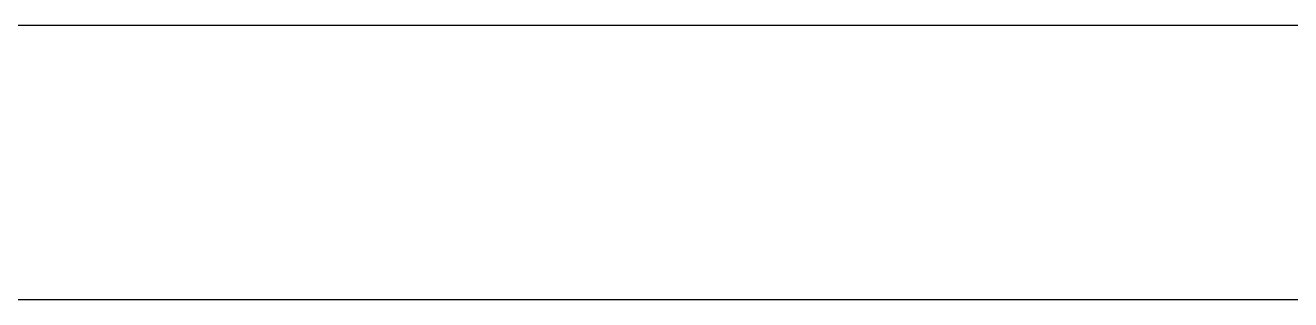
# Model space of a CAD drawing. Extents: x 69728788 to 150676229, y 20327566 to 43663798.
# Drawn here: x 75458495 to 75458578.9, y 20763307.8 to 20763326 of the extents above; entities that cross this region are included whole.
import ezdxf

# ---------------------------------------------------------------- set-up
doc = ezdxf.new("R2010")
doc.units = 0
doc.header["$LTSCALE"] = 1000
doc.header["$MEASUREMENT"] = 0
doc.layers.get('0').update_dxf_attribs({"linetype": 'CONTINUOUS'})

msp = doc.modelspace()

# ---------------------------------------------------------------- linework, layer by layer
at = {"color": 0, "linetype": 'Continuous'}
for p, q in [((75458486.74462287, 20763325.98922744), (75458582.32115392, 20763325.98922744)), ((75458582.32115392, 20763307.78417391), (75458332.00166784, 20763307.78417391))]:
    msp.add_line(p, q, dxfattribs=at)

doc.saveas('drawing.dxf')
